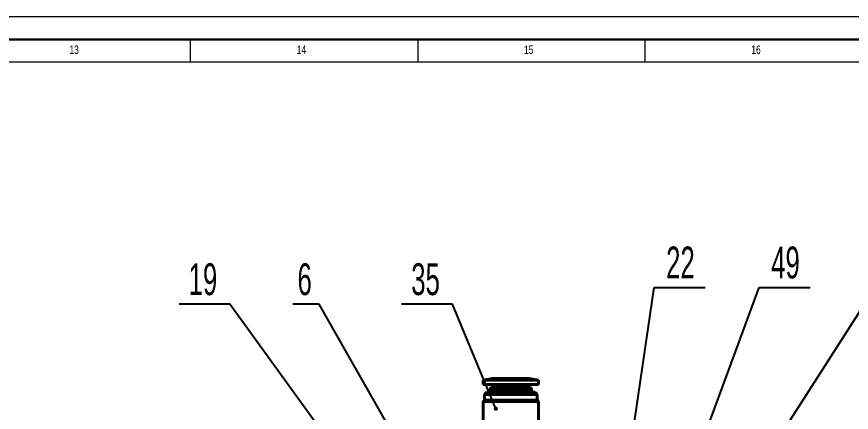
# Model space of a CAD drawing. Header units: millimetres. Extents: x 0 to 1189, y 0 to 841.
# Drawn here: x 606.2 to 789.8, y 754 to 841 of the extents above; entities that cross this region are included whole.
import ezdxf

# ---------------------------------------------------------------- set-up
doc = ezdxf.new("R2010")
doc.units = ezdxf.units.MM
doc.styles.add('SLDTEXTSTYLE1', font='TXT', dxfattribs={"width": 0.605})
doc.styles.add('SLDTEXTSTYLE4', font='TXT', dxfattribs={"width": 0.75})
doc.dimstyles.new('SLDDIMSTYLE0', dxfattribs={"dimtxt": 0, "dimasz": 0.9, "dimexe": 0, "dimexo": 0.0625, "dimgap": 0, "dimtad": 0, "dimtih": 1, "dimtoh": 1, "dimdec": 0, "dimrnd": 1e-09, "dimzin": 0, "dimdsep": 46, "dimtxsty": 'Standard', "dimblk1": 'DOT', "dimblk2": 'DOT', "dimsah": 1, "dimcen": 0.09, "dimadec": 0, "dimazin": 0, "dimtfac": 0.9, "dimtdec": 0, "dimtofl": 0, "dimtmove": 0, "dimatfit": 3, "dimldrblk": 'DOT', "dimfxl": 1, "dimfrac": 2, "dimtolj": 1, "dimtzin": 0, "dimarcsym": 0})

# ---------------------------------------------------------------- blocks, each defined once
blk = doc.blocks.new('_DOT')
at = {"color": 0, "linetype": 'ByBlock', "lineweight": -2}
blk.add_line((-0.5, 0), (-1, 0), dxfattribs=at)
at = {"color": 0, "linetype": 'ByBlock', "const_width": 0.5}
blk.add_lwpolyline([(-0.25, 0, 1), (0.25, 0, 1)], format="xyb", close=True, dxfattribs=at)

msp = doc.modelspace()

# ---------------------------------------------------------------- linework, layer by layer
at = {"color": 7, "linetype": 'Continuous', "lineweight": 0}
for p, q in [((1189, 841), (0, 841)), ((644.5, 831), (644.5, 836)), ((694.5, 836), (694.5, 831)), ((744.5, 831), (744.5, 836)), ((1179, 831), (10, 831))]:
    msp.add_line(p, q, dxfattribs=at)
at = {"color": 7, "linetype": 'Continuous', "lineweight": 30}
msp.add_line((1184, 836), (5, 836), dxfattribs=at)
at = {"color": 7, "linetype": 'Continuous', "lineweight": 40}
for p, q in [((710.9, 761.45), (708.81, 761.11)), ((708.81, 761.11), (708.81, 760.1)), ((708.81, 761.11), (721.01, 761.11)), ((708.81, 760.1), (721.01, 760.1)), ((710.9, 761.45), (718.91, 761.45)), ((710.9, 760.1), (710.9, 759.43)), ((721.01, 761.11), (718.91, 761.45)), ((718.91, 759.43), (718.91, 760.1)), ((721.01, 760.1), (721.01, 761.11)), ((709.62, 758.41), (709.11, 757.91)), ((709.62, 758.41), (720.2, 758.41)), ((710.33, 759.09), (710.33, 758.75)), ((710.67, 759.43), (719.15, 759.43)), ((719.48, 758.75), (719.48, 759.09)), ((720.7, 757.91), (720.2, 758.41)), ((709.11, 756.7), (708.81, 756.39)), ((708.81, 756.39), (708.81, 749.15)), ((708.81, 756.39), (721.01, 756.39)), ((709.11, 757.91), (709.11, 756.7)), ((709.11, 757.91), (720.7, 757.91)), ((709.11, 756.7), (720.7, 756.7)), ((720.7, 756.7), (720.7, 757.91)), ((721.01, 756.39), (720.7, 756.7)), ((721.01, 749.15), (721.01, 756.39))]:
    msp.add_line(p, q, dxfattribs=at)
at = {"color": 8, "linetype": 'Continuous', "lineweight": 40}
for p, q in [((710.33, 759.09), (719.48, 759.09)), ((710.33, 758.75), (719.48, 758.75))]:
    msp.add_line(p, q, dxfattribs=at)
at = {"color": 7, "linetype": 'Continuous', "lineweight": 40}
for centre, start, end in [((710.67, 759.09), 90, 180), ((710.67, 758.75), 180, 270), ((719.15, 759.09), 360, 90), ((719.15, 758.75), 270, 0)]:
    msp.add_arc(centre, 0.337, start, end, dxfattribs=at)

# ---------------------------------------------------------------- texts
at = {"color": 7, "linetype": 'Continuous', "lineweight": 0}
for s, insert, char_height, attachment_point, style in [('13', (617.83, 834.67), 1.852, 1, 'SLDTEXTSTYLE4'), ('14', (667.83, 834.67), 1.852, 1, 'SLDTEXTSTYLE4'), ('15', (717.83, 834.67), 1.852, 1, 'SLDTEXTSTYLE4'), ('16', (767.83, 834.67), 1.852, 1, 'SLDTEXTSTYLE4'), ('22', (752.24, 790.45), 7, 2, 'SLDTEXTSTYLE1'), ('49', (775.34, 790.45), 7, 2, 'SLDTEXTSTYLE1'), ('19', (647.21, 786.78), 7, 2, 'SLDTEXTSTYLE1'), ('6', (669.58, 786.78), 7, 2, 'SLDTEXTSTYLE1'), ('35', (696.17, 786.78), 7, 2, 'SLDTEXTSTYLE1')]:
    msp.add_mtext(s, dxfattribs=dict(at, insert=insert, char_height=char_height, attachment_point=attachment_point, style=style))

# ---------------------------------------------------------------- leaders
for points in [[(733.82, 695.32), (746.48, 781.42), (757.68, 781.42)], [(740.27, 702.42), (769.58, 781.42), (780.77, 781.42)], [(751.46, 713.38), (794.89, 781.22), (800.74, 781.22)], [(684.91, 733.99), (653.15, 777.75), (641.96, 777.75)], [(702.41, 725.64), (672.8, 777.75), (666.95, 777.75)], [(711.63, 754.8), (702.11, 777.75), (690.91, 777.75)]]:
    msp.add_leader(points, dimstyle='SLDDIMSTYLE0', dxfattribs=at)

doc.saveas('drawing.dxf')
